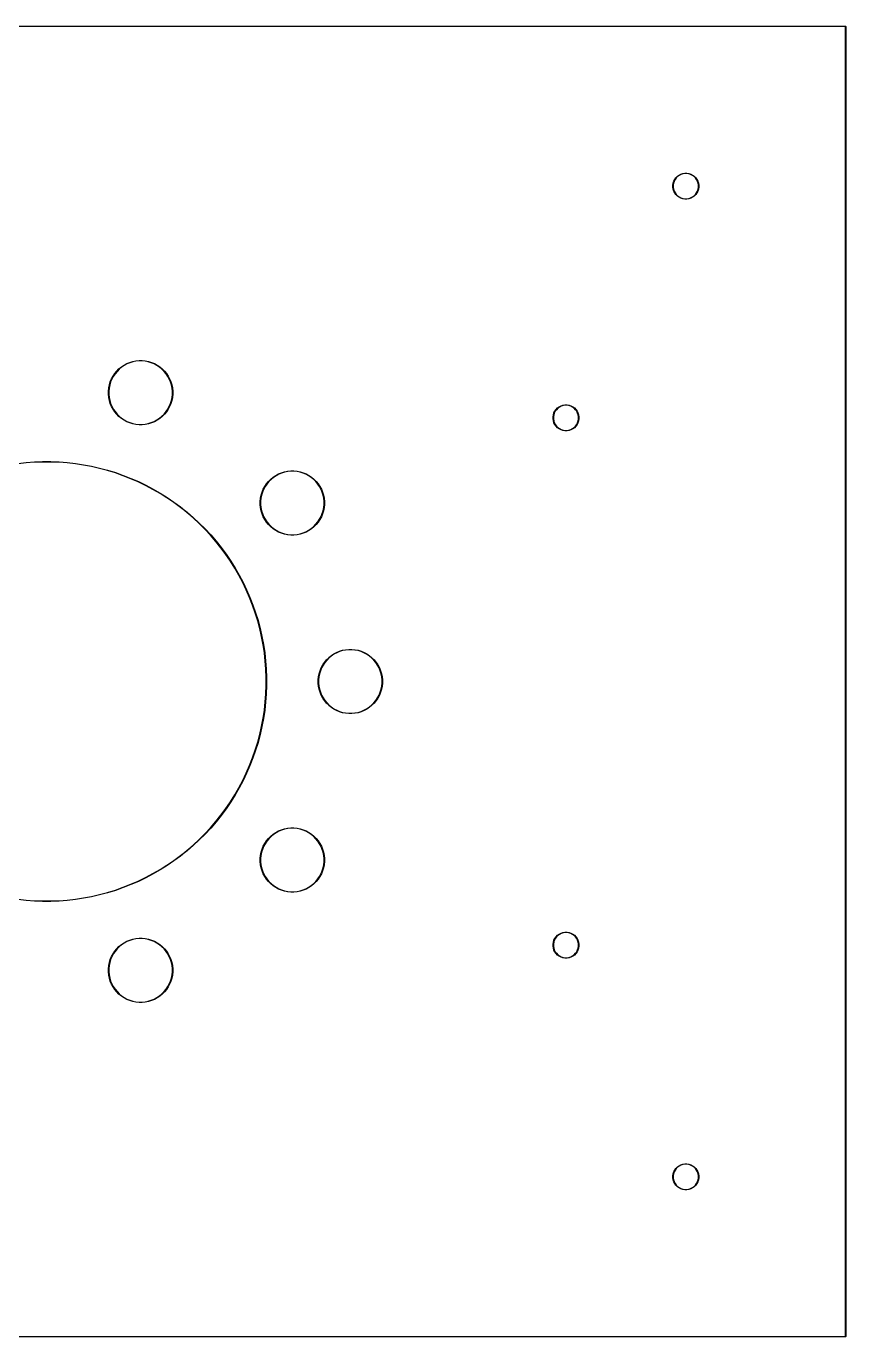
# Model space of a CAD drawing. Header units: millimetres. Extents: x 20 to 825, y -184 to -20.
# Drawn here: x 722.4 to 825, y -184 to -20 of the extents above; entities that cross this region are included whole.
import ezdxf

# ---------------------------------------------------------------- set-up
doc = ezdxf.new("R2010")
doc.units = ezdxf.units.MM
doc.layers.add('Edge.Cuts', color=254, linetype='CONTINUOUS', true_color=0xd0d2cd)

msp = doc.modelspace()

# ---------------------------------------------------------------- linework, layer by layer
at = {"layer": 'Edge.Cuts', "linetype": 'CONTINUOUS'}
for p, q in [((20, -19.975), (825, -19.975)), ((824.975, -20.025), (20.025, -20.025)), ((824.975, -183.975), (824.975, -20.025)), ((825, -19.975), (825.009567, -19.976903)), ((825.009567, -19.976903), (825.023097, -19.990433)), ((825.023097, -19.990433), (825.025, -20)), ((825.025, -20), (825.025, -184)), ((803.498696, -39.378139), (803.61446, -39.15094)), ((803.652939, -39.17452), (803.54039, -39.39541)), ((803.61446, -39.15094), (803.76434, -38.944647)), ((803.798657, -38.973957), (803.652939, -39.17452)), ((803.76434, -38.944647), (803.944647, -38.76434)), ((803.973957, -38.798657), (803.798657, -38.973957)), ((803.944647, -38.76434), (804.15094, -38.61446)), ((804.17452, -38.652939), (803.973957, -38.798657)), ((804.15094, -38.61446), (804.378139, -38.498696)), ((804.39541, -38.54039), (804.17452, -38.652939)), ((804.378139, -38.498696), (804.620651, -38.419899)), ((804.631187, -38.463782), (804.39541, -38.54039)), ((804.620651, -38.419899), (804.872504, -38.380009)), ((804.876045, -38.425), (804.631187, -38.463782)), ((804.872504, -38.380009), (805.127496, -38.380009)), ((805.123955, -38.425), (804.876045, -38.425)), ((805.368813, -38.463782), (805.123955, -38.425)), ((805.127496, -38.380009), (805.379349, -38.419899)), ((805.60459, -38.54039), (805.368813, -38.463782)), ((805.379349, -38.419899), (805.621861, -38.498696)), ((805.82548, -38.652939), (805.60459, -38.54039)), ((805.621861, -38.498696), (805.84906, -38.61446)), ((806.026043, -38.798657), (805.82548, -38.652939)), ((805.84906, -38.61446), (806.055353, -38.76434)), ((806.201343, -38.973957), (806.026043, -38.798657)), ((806.055353, -38.76434), (806.23566, -38.944647)), ((806.347061, -39.17452), (806.201343, -38.973957)), ((806.23566, -38.944647), (806.38554, -39.15094)), ((806.45961, -39.39541), (806.347061, -39.17452)), ((806.38554, -39.15094), (806.501304, -39.378139)), ((803.380009, -39.872504), (803.419899, -39.620651)), ((803.380009, -39.876045), (803.380009, -39.872504)), ((803.380009, -40.127496), (803.380009, -39.876045)), ((803.419899, -40.379349), (803.380009, -40.127496)), ((803.419899, -39.620651), (803.498696, -39.378139)), ((803.498696, -40.621861), (803.419899, -40.379349)), ((803.463782, -39.631187), (803.425, -39.876045)), ((803.425, -39.876045), (803.425, -40.123955)), ((803.425, -40.123955), (803.463782, -40.368813)), ((803.54039, -39.39541), (803.463782, -39.631187)), ((803.463782, -40.368813), (803.54039, -40.60459)), ((803.61446, -40.84906), (803.498696, -40.621861)), ((803.54039, -40.60459), (803.652939, -40.82548)), ((803.76434, -41.055353), (803.61446, -40.84906)), ((803.652939, -40.82548), (803.798657, -41.026043)), ((806.201343, -41.026043), (806.347061, -40.82548)), ((806.38554, -40.84906), (806.23566, -41.055353)), ((806.347061, -40.82548), (806.45961, -40.60459)), ((806.501304, -40.621861), (806.38554, -40.84906)), ((806.536218, -39.631187), (806.45961, -39.39541)), ((806.45961, -40.60459), (806.536218, -40.368813)), ((806.501304, -39.378139), (806.580101, -39.620651)), ((806.580101, -40.379349), (806.501304, -40.621861)), ((806.575, -39.876045), (806.536218, -39.631187)), ((806.536218, -40.368813), (806.575, -40.123955)), ((806.575, -40.123955), (806.575, -39.876045)), ((806.580101, -39.620651), (806.619991, -39.872504)), ((806.619991, -40.127496), (806.580101, -40.379349)), ((806.619991, -39.872504), (806.619991, -40.127496)), ((803.944647, -41.23566), (803.76434, -41.055353)), ((803.798657, -41.026043), (803.973957, -41.201343)), ((804.15094, -41.38554), (803.944647, -41.23566)), ((803.973957, -41.201343), (804.17452, -41.347061)), ((804.378139, -41.501304), (804.15094, -41.38554)), ((804.17452, -41.347061), (804.39541, -41.45961)), ((804.620651, -41.580101), (804.378139, -41.501304)), ((804.39541, -41.45961), (804.631187, -41.536218)), ((804.872504, -41.619991), (804.620651, -41.580101)), ((804.631187, -41.536218), (804.876045, -41.575)), ((805.127496, -41.619991), (804.872504, -41.619991)), ((804.876045, -41.575), (805.123955, -41.575)), ((805.123955, -41.575), (805.368813, -41.536218)), ((805.379349, -41.580101), (805.127496, -41.619991)), ((805.368813, -41.536218), (805.60459, -41.45961)), ((805.621861, -41.501304), (805.379349, -41.580101)), ((805.60459, -41.45961), (805.82548, -41.347061)), ((805.84906, -41.38554), (805.621861, -41.501304)), ((805.82548, -41.347061), (806.026043, -41.201343)), ((806.055353, -41.23566), (805.84906, -41.38554)), ((806.026043, -41.201343), (806.201343, -41.026043)), ((806.23566, -41.055353), (806.055353, -41.23566)), ((734.680736, -62.397642), (735.029091, -62.211443)), ((735.048419, -62.252309), (734.703977, -62.436417)), ((735.029091, -62.211443), (735.394018, -62.060285)), ((735.409248, -62.102849), (735.048419, -62.252309)), ((735.394018, -62.060285), (735.772005, -61.945624)), ((735.782989, -61.989475), (735.409248, -62.102849)), ((735.772005, -61.945624), (736.15941, -61.868565)), ((736.166043, -61.913281), (735.782989, -61.989475)), ((736.15941, -61.868565), (736.552503, -61.829848)), ((736.554721, -61.875), (736.166043, -61.913281)), ((736.552503, -61.829848), (736.947497, -61.829848)), ((736.945279, -61.875), (736.554721, -61.875)), ((737.333957, -61.913281), (736.945279, -61.875)), ((736.947497, -61.829848), (737.34059, -61.868565)), ((737.717011, -61.989475), (737.333957, -61.913281)), ((737.34059, -61.868565), (737.727995, -61.945624)), ((738.090752, -62.102849), (737.717011, -61.989475)), ((737.727995, -61.945624), (738.105982, -62.060285)), ((738.451581, -62.252309), (738.090752, -62.102849)), ((738.105982, -62.060285), (738.470909, -62.211443)), ((738.796023, -62.436417), (738.451581, -62.252309)), ((738.470909, -62.211443), (738.819264, -62.397642)), ((733.111443, -64.129091), (733.297642, -63.780736)), ((733.336417, -63.803977), (733.152309, -64.148419)), ((733.297642, -63.780736), (733.51709, -63.45231)), ((733.553399, -63.479239), (733.336417, -63.803977)), ((733.51709, -63.45231), (733.767672, -63.146975)), ((733.801167, -63.177334), (733.553399, -63.479239)), ((733.767672, -63.146975), (734.046975, -62.867672)), ((734.077334, -62.901167), (733.801167, -63.177334)), ((734.046975, -62.867672), (734.35231, -62.61709)), ((734.379239, -62.653399), (734.077334, -62.901167)), ((734.35231, -62.61709), (734.680736, -62.397642)), ((734.703977, -62.436417), (734.379239, -62.653399)), ((739.120761, -62.653399), (738.796023, -62.436417)), ((738.819264, -62.397642), (739.14769, -62.61709)), ((739.422666, -62.901167), (739.120761, -62.653399)), ((739.14769, -62.61709), (739.453025, -62.867672)), ((739.698833, -63.177334), (739.422666, -62.901167)), ((739.453025, -62.867672), (739.732328, -63.146975)), ((739.946601, -63.479239), (739.698833, -63.177334)), ((739.732328, -63.146975), (739.98291, -63.45231)), ((740.163583, -63.803977), (739.946601, -63.479239)), ((739.98291, -63.45231), (740.202358, -63.780736)), ((740.347691, -64.148419), (740.163583, -63.803977)), ((740.202358, -63.780736), (740.388557, -64.129091)), ((732.729848, -65.652503), (732.768565, -65.25941)), ((732.768565, -65.25941), (732.845624, -64.872005)), ((732.813281, -65.266043), (732.775, -65.654721)), ((732.889475, -64.882989), (732.813281, -65.266043)), ((732.845624, -64.872005), (732.960285, -64.494018)), ((733.002849, -64.509248), (732.889475, -64.882989)), ((732.960285, -64.494018), (733.111443, -64.129091)), ((733.152309, -64.148419), (733.002849, -64.509248)), ((740.497151, -64.509248), (740.347691, -64.148419)), ((740.388557, -64.129091), (740.539715, -64.494018)), ((740.610525, -64.882989), (740.497151, -64.509248)), ((740.539715, -64.494018), (740.654376, -64.872005)), ((740.686719, -65.266043), (740.610525, -64.882989)), ((740.654376, -64.872005), (740.731435, -65.25941)), ((740.725, -65.654721), (740.686719, -65.266043)), ((740.731435, -65.25941), (740.770152, -65.652503)), ((732.729848, -65.654721), (732.729848, -65.652503)), ((732.729848, -66.047497), (732.729848, -65.654721)), ((732.768565, -66.44059), (732.729848, -66.047497)), ((732.845624, -66.827995), (732.768565, -66.44059)), ((732.775, -65.654721), (732.775, -66.045279)), ((732.775, -66.045279), (732.813281, -66.433957)), ((732.813281, -66.433957), (732.889475, -66.817011)), ((732.960285, -67.205982), (732.845624, -66.827995)), ((732.889475, -66.817011), (733.002849, -67.190752)), ((733.111443, -67.570909), (732.960285, -67.205982)), ((733.002849, -67.190752), (733.152309, -67.551581)), ((740.347691, -67.551581), (740.497151, -67.190752)), ((740.539715, -67.205982), (740.388557, -67.570909)), ((740.497151, -67.190752), (740.610525, -66.817011)), ((740.654376, -66.827995), (740.539715, -67.205982)), ((740.610525, -66.817011), (740.686719, -66.433957)), ((740.731435, -66.44059), (740.654376, -66.827995)), ((740.686719, -66.433957), (740.725, -66.045279)), ((740.725, -66.045279), (740.725, -65.654721)), ((740.770152, -66.047497), (740.731435, -66.44059)), ((740.770152, -65.652503), (740.770152, -66.047497)), ((733.297642, -67.919264), (733.111443, -67.570909)), ((733.152309, -67.551581), (733.336417, -67.896023)), ((733.51709, -68.24769), (733.297642, -67.919264)), ((733.336417, -67.896023), (733.553399, -68.220761)), ((733.767672, -68.553025), (733.51709, -68.24769)), ((733.553399, -68.220761), (733.801167, -68.522666)), ((734.046975, -68.832328), (733.767672, -68.553025)), ((733.801167, -68.522666), (734.077334, -68.798833)), ((734.35231, -69.08291), (734.046975, -68.832328)), ((734.077334, -68.798833), (734.379239, -69.046601)), ((739.120761, -69.046601), (739.422666, -68.798833)), ((739.453025, -68.832328), (739.14769, -69.08291)), ((739.422666, -68.798833), (739.698833, -68.522666)), ((739.732328, -68.553025), (739.453025, -68.832328)), ((739.698833, -68.522666), (739.946601, -68.220761)), ((739.98291, -68.24769), (739.732328, -68.553025)), ((739.946601, -68.220761), (740.163583, -67.896023)), ((740.202358, -67.919264), (739.98291, -68.24769)), ((740.163583, -67.896023), (740.347691, -67.551581)), ((740.388557, -67.570909), (740.202358, -67.919264)), ((788.380009, -68.872504), (788.419899, -68.620651)), ((788.380009, -68.876045), (788.380009, -68.872504)), ((788.380009, -69.127496), (788.380009, -68.876045)), ((788.419899, -68.620651), (788.498696, -68.378139)), ((788.463782, -68.631187), (788.425, -68.876045)), ((788.425, -68.876045), (788.425, -69.123955)), ((788.54039, -68.39541), (788.463782, -68.631187)), ((788.498696, -68.378139), (788.61446, -68.15094)), ((788.652939, -68.17452), (788.54039, -68.39541)), ((788.61446, -68.15094), (788.76434, -67.944647)), ((788.798657, -67.973957), (788.652939, -68.17452)), ((788.76434, -67.944647), (788.944647, -67.76434)), ((788.973957, -67.798657), (788.798657, -67.973957)), ((788.944647, -67.76434), (789.15094, -67.61446)), ((789.17452, -67.652939), (788.973957, -67.798657)), ((789.15094, -67.61446), (789.378139, -67.498696)), ((789.39541, -67.54039), (789.17452, -67.652939)), ((789.378139, -67.498696), (789.620651, -67.419899)), ((789.631187, -67.463782), (789.39541, -67.54039)), ((789.620651, -67.419899), (789.872504, -67.380009)), ((789.876045, -67.425), (789.631187, -67.463782)), ((789.872504, -67.380009), (790.127496, -67.380009)), ((790.123955, -67.425), (789.876045, -67.425)), ((790.368813, -67.463782), (790.123955, -67.425)), ((790.127496, -67.380009), (790.379349, -67.419899)), ((790.60459, -67.54039), (790.368813, -67.463782)), ((790.379349, -67.419899), (790.621861, -67.498696)), ((790.82548, -67.652939), (790.60459, -67.54039)), ((790.621861, -67.498696), (790.84906, -67.61446)), ((791.026043, -67.798657), (790.82548, -67.652939)), ((790.84906, -67.61446), (791.055353, -67.76434)), ((791.201343, -67.973957), (791.026043, -67.798657)), ((791.055353, -67.76434), (791.23566, -67.944647)), ((791.347061, -68.17452), (791.201343, -67.973957)), ((791.23566, -67.944647), (791.38554, -68.15094)), ((791.45961, -68.39541), (791.347061, -68.17452)), ((791.38554, -68.15094), (791.501304, -68.378139)), ((791.536218, -68.631187), (791.45961, -68.39541)), ((791.501304, -68.378139), (791.580101, -68.620651)), ((791.575, -68.876045), (791.536218, -68.631187)), ((791.575, -69.123955), (791.575, -68.876045)), ((791.580101, -68.620651), (791.619991, -68.872504)), ((791.619991, -68.872504), (791.619991, -69.127496)), ((734.680736, -69.302358), (734.35231, -69.08291)), ((734.379239, -69.046601), (734.703977, -69.263583)), ((735.029091, -69.488557), (734.680736, -69.302358)), ((734.703977, -69.263583), (735.048419, -69.447691)), ((735.394018, -69.639715), (735.029091, -69.488557)), ((735.048419, -69.447691), (735.409248, -69.597151)), ((735.772005, -69.754376), (735.394018, -69.639715)), ((735.409248, -69.597151), (735.782989, -69.710525)), ((736.15941, -69.831435), (735.772005, -69.754376)), ((735.782989, -69.710525), (736.166043, -69.786719)), ((736.552503, -69.870152), (736.15941, -69.831435)), ((736.166043, -69.786719), (736.554721, -69.825)), ((736.947497, -69.870152), (736.552503, -69.870152)), ((736.554721, -69.825), (736.945279, -69.825)), ((736.945279, -69.825), (737.333957, -69.786719)), ((737.34059, -69.831435), (736.947497, -69.870152)), ((737.333957, -69.786719), (737.717011, -69.710525)), ((737.727995, -69.754376), (737.34059, -69.831435)), ((737.717011, -69.710525), (738.090752, -69.597151)), ((738.105982, -69.639715), (737.727995, -69.754376)), ((738.090752, -69.597151), (738.451581, -69.447691)), ((738.470909, -69.488557), (738.105982, -69.639715)), ((738.451581, -69.447691), (738.796023, -69.263583)), ((738.819264, -69.302358), (738.470909, -69.488557)), ((738.796023, -69.263583), (739.120761, -69.046601)), ((739.14769, -69.08291), (738.819264, -69.302358)), ((788.419899, -69.379349), (788.380009, -69.127496)), ((788.498696, -69.621861), (788.419899, -69.379349)), ((788.425, -69.123955), (788.463782, -69.368813)), ((788.463782, -69.368813), (788.54039, -69.60459)), ((788.61446, -69.84906), (788.498696, -69.621861)), ((788.54039, -69.60459), (788.652939, -69.82548)), ((788.76434, -70.055353), (788.61446, -69.84906)), ((788.652939, -69.82548), (788.798657, -70.026043)), ((788.944647, -70.23566), (788.76434, -70.055353)), ((788.798657, -70.026043), (788.973957, -70.201343)), ((789.15094, -70.38554), (788.944647, -70.23566)), ((788.973957, -70.201343), (789.17452, -70.347061)), ((789.378139, -70.501304), (789.15094, -70.38554)), ((789.17452, -70.347061), (789.39541, -70.45961)), ((789.620651, -70.580101), (789.378139, -70.501304)), ((789.39541, -70.45961), (789.631187, -70.536218)), ((789.631187, -70.536218), (789.876045, -70.575)), ((790.123955, -70.575), (790.368813, -70.536218)), ((790.368813, -70.536218), (790.60459, -70.45961)), ((790.621861, -70.501304), (790.379349, -70.580101)), ((790.60459, -70.45961), (790.82548, -70.347061)), ((790.84906, -70.38554), (790.621861, -70.501304)), ((790.82548, -70.347061), (791.026043, -70.201343)), ((791.055353, -70.23566), (790.84906, -70.38554)), ((791.026043, -70.201343), (791.201343, -70.026043)), ((791.23566, -70.055353), (791.055353, -70.23566)), ((791.201343, -70.026043), (791.347061, -69.82548)), ((791.38554, -69.84906), (791.23566, -70.055353)), ((791.347061, -69.82548), (791.45961, -69.60459)), ((791.501304, -69.621861), (791.38554, -69.84906)), ((791.45961, -69.60459), (791.536218, -69.368813)), ((791.580101, -69.379349), (791.501304, -69.621861)), ((791.536218, -69.368813), (791.575, -69.123955)), ((791.619991, -69.127496), (791.580101, -69.379349)), ((789.872504, -70.619991), (789.620651, -70.580101)), ((790.127496, -70.619991), (789.872504, -70.619991)), ((789.876045, -70.575), (790.123955, -70.575)), ((790.379349, -70.580101), (790.127496, -70.619991)), ((722.434386, -74.640225), (721.413166, -74.755289)), ((722.430167, -74.595227), (723.456661, -74.518302)), ((723.459195, -74.563426), (722.434386, -74.640225)), ((723.456661, -74.518302), (724.485314, -74.479812)), ((724.486159, -74.525), (723.459195, -74.563426)), ((724.485314, -74.479812), (725.514686, -74.479812)), ((725.513841, -74.525), (724.486159, -74.525)), ((726.540805, -74.563426), (725.513841, -74.525)), ((725.514686, -74.479812), (726.543339, -74.518302)), ((727.565614, -74.640225), (726.540805, -74.563426)), ((726.543339, -74.518302), (727.569833, -74.595227)), ((728.586834, -74.755289), (727.565614, -74.640225)), ((727.569833, -74.595227), (728.592733, -74.71048)), ((729.603038, -74.908457), (728.586834, -74.755289)), ((728.592733, -74.71048), (729.610609, -74.8639)), ((730.612805, -75.099515), (729.603038, -74.908457)), ((729.610609, -74.8639), (730.622036, -75.055273)), ((731.614721, -75.328196), (730.612805, -75.099515)), ((730.622036, -75.055273), (731.6256, -75.284329)), ((732.607386, -75.594179), (731.614721, -75.328196)), ((731.6256, -75.284329), (732.619897, -75.550751)), ((733.589411, -75.897094), (732.607386, -75.594179)), ((732.619897, -75.550751), (733.603538, -75.854164)), ((734.559424, -76.236516), (733.589411, -75.897094)), ((733.603538, -75.854164), (734.575146, -76.194144)), ((735.516066, -76.611971), (734.559424, -76.236516)), ((734.575146, -76.194144), (735.533361, -76.570216)), ((736.458001, -77.022933), (735.516066, -76.611971)), ((735.533361, -76.570216), (736.476846, -76.981854)), ((737.383911, -77.468827), (736.458001, -77.022933)), ((736.476846, -76.981854), (737.404278, -77.428482)), ((752.51709, -77.25231), (752.767672, -76.946975)), ((752.801167, -76.977334), (752.553399, -77.279239)), ((752.767672, -76.946975), (753.046975, -76.667672)), ((753.077334, -76.701167), (752.801167, -76.977334)), ((753.046975, -76.667672), (753.35231, -76.41709)), ((753.379239, -76.453399), (753.077334, -76.701167)), ((753.35231, -76.41709), (753.680736, -76.197642)), ((753.703977, -76.236417), (753.379239, -76.453399)), ((753.680736, -76.197642), (754.029091, -76.011443)), ((754.048419, -76.052309), (753.703977, -76.236417)), ((754.029091, -76.011443), (754.394018, -75.860285)), ((754.409248, -75.902849), (754.048419, -76.052309)), ((754.394018, -75.860285), (754.772005, -75.745624)), ((754.782989, -75.789475), (754.409248, -75.902849)), ((754.772005, -75.745624), (755.15941, -75.668565)), ((755.166043, -75.713281), (754.782989, -75.789475)), ((755.15941, -75.668565), (755.552503, -75.629848)), ((755.554721, -75.675), (755.166043, -75.713281)), ((755.552503, -75.629848), (755.947497, -75.629848)), ((755.945279, -75.675), (755.554721, -75.675)), ((756.333957, -75.713281), (755.945279, -75.675)), ((755.947497, -75.629848), (756.34059, -75.668565)), ((756.717011, -75.789475), (756.333957, -75.713281)), ((756.34059, -75.668565), (756.727995, -75.745624)), ((757.090752, -75.902849), (756.717011, -75.789475)), ((756.727995, -75.745624), (757.105982, -75.860285)), ((757.451581, -76.052309), (757.090752, -75.902849)), ((757.105982, -75.860285), (757.470909, -76.011443)), ((757.796023, -76.236417), (757.451581, -76.052309)), ((757.470909, -76.011443), (757.819264, -76.197642)), ((758.120761, -76.453399), (757.796023, -76.236417)), ((757.819264, -76.197642), (758.14769, -76.41709)), ((758.422666, -76.701167), (758.120761, -76.453399)), ((758.14769, -76.41709), (758.453025, -76.667672)), ((758.698833, -76.977334), (758.422666, -76.701167)), ((758.453025, -76.667672), (758.732328, -76.946975)), ((758.946601, -77.279239), (758.698833, -76.977334)), ((758.732328, -76.946975), (758.98291, -77.25231)), ((738.292501, -77.949031), (737.383911, -77.468827)), ((737.404278, -77.428482), (738.314362, -77.909475)), ((739.1825, -78.462872), (738.292501, -77.949031)), ((738.314362, -77.909475), (739.205825, -78.424162)), ((740.052663, -79.009632), (739.1825, -78.462872)), ((739.205825, -78.424162), (740.07742, -78.971821)), ((751.768565, -79.05941), (751.845624, -78.672005)), ((751.889475, -78.682989), (751.813281, -79.066043)), ((751.845624, -78.672005), (751.960285, -78.294018)), ((752.002849, -78.309248), (751.889475, -78.682989)), ((751.960285, -78.294018), (752.111443, -77.929091)), ((752.152309, -77.948419), (752.002849, -78.309248)), ((752.111443, -77.929091), (752.297642, -77.580736)), ((752.336417, -77.603977), (752.152309, -77.948419)), ((752.297642, -77.580736), (752.51709, -77.25231)), ((752.553399, -77.279239), (752.336417, -77.603977)), ((759.163583, -77.603977), (758.946601, -77.279239)), ((758.98291, -77.25231), (759.202358, -77.580736)), ((759.347691, -77.948419), (759.163583, -77.603977)), ((759.202358, -77.580736), (759.388557, -77.929091)), ((759.497151, -78.309248), (759.347691, -77.948419)), ((759.388557, -77.929091), (759.539715, -78.294018)), ((759.610525, -78.682989), (759.497151, -78.309248)), ((759.539715, -78.294018), (759.654376, -78.672005)), ((759.686719, -79.066043), (759.610525, -78.682989)), ((759.654376, -78.672005), (759.731435, -79.05941)), ((740.901774, -79.588546), (740.052663, -79.009632)), ((740.07742, -78.971821), (740.927927, -79.551687)), ((741.728645, -80.198805), (740.901774, -79.588546)), ((740.927927, -79.551687), (741.756158, -80.162949)), ((742.53212, -80.839554), (741.728645, -80.198805)), ((741.756158, -80.162949), (742.560954, -80.804753)), ((751.729848, -79.452503), (751.768565, -79.05941)), ((751.729848, -79.454721), (751.729848, -79.452503)), ((751.729848, -79.847497), (751.729848, -79.454721)), ((751.768565, -80.24059), (751.729848, -79.847497)), ((751.845624, -80.627995), (751.768565, -80.24059)), ((751.813281, -79.066043), (751.775, -79.454721)), ((751.775, -79.454721), (751.775, -79.845279)), ((751.775, -79.845279), (751.813281, -80.233957)), ((751.813281, -80.233957), (751.889475, -80.617011)), ((759.610525, -80.617011), (759.686719, -80.233957)), ((759.731435, -80.24059), (759.654376, -80.627995)), ((759.725, -79.454721), (759.686719, -79.066043)), ((759.686719, -80.233957), (759.725, -79.845279)), ((759.725, -79.845279), (759.725, -79.454721)), ((759.731435, -79.05941), (759.770152, -79.452503)), ((759.770152, -79.847497), (759.731435, -80.24059)), ((759.770152, -79.452503), (759.770152, -79.847497)), ((743.311074, -81.509899), (742.53212, -80.839554)), ((742.560954, -80.804753), (743.34119, -81.476199)), ((744.064419, -82.2089), (743.311074, -81.509899)), ((743.34119, -81.476199), (744.095773, -82.176351)), ((751.960285, -81.005982), (751.845624, -80.627995)), ((751.889475, -80.617011), (752.002849, -80.990752)), ((752.111443, -81.370909), (751.960285, -81.005982)), ((752.002849, -80.990752), (752.152309, -81.351581)), ((752.297642, -81.719264), (752.111443, -81.370909)), ((752.152309, -81.351581), (752.336417, -81.696023)), ((752.51709, -82.04769), (752.297642, -81.719264)), ((752.336417, -81.696023), (752.553399, -82.020761)), ((752.553399, -82.020761), (752.801167, -82.322666)), ((758.698833, -82.322666), (758.946601, -82.020761)), ((758.946601, -82.020761), (759.163583, -81.696023)), ((759.202358, -81.719264), (758.98291, -82.04769)), ((759.163583, -81.696023), (759.347691, -81.351581)), ((759.388557, -81.370909), (759.202358, -81.719264)), ((759.347691, -81.351581), (759.497151, -80.990752)), ((759.539715, -81.005982), (759.388557, -81.370909)), ((759.497151, -80.990752), (759.610525, -80.617011)), ((759.654376, -80.627995), (759.539715, -81.005982)), ((744.7911, -82.935581), (744.064419, -82.2089)), ((744.095773, -82.176351), (744.823649, -82.904227)), ((745.490101, -83.688926), (744.7911, -82.935581)), ((744.823649, -82.904227), (745.523801, -83.65881)), ((745.523801, -83.65881), (746.195247, -84.439046)), ((752.767672, -82.353025), (752.51709, -82.04769)), ((753.046975, -82.632328), (752.767672, -82.353025)), ((752.801167, -82.322666), (753.077334, -82.598833)), ((753.35231, -82.88291), (753.046975, -82.632328)), ((753.077334, -82.598833), (753.379239, -82.846601)), ((753.680736, -83.102358), (753.35231, -82.88291)), ((753.379239, -82.846601), (753.703977, -83.063583)), ((754.029091, -83.288557), (753.680736, -83.102358)), ((753.703977, -83.063583), (754.048419, -83.247691)), ((754.394018, -83.439715), (754.029091, -83.288557)), ((754.048419, -83.247691), (754.409248, -83.397151)), ((754.772005, -83.554376), (754.394018, -83.439715)), ((754.409248, -83.397151), (754.782989, -83.510525)), ((755.15941, -83.631435), (754.772005, -83.554376)), ((754.782989, -83.510525), (755.166043, -83.586719)), ((755.552503, -83.670152), (755.15941, -83.631435)), ((755.166043, -83.586719), (755.554721, -83.625)), ((755.554721, -83.625), (755.945279, -83.625)), ((755.945279, -83.625), (756.333957, -83.586719)), ((756.34059, -83.631435), (755.947497, -83.670152)), ((756.333957, -83.586719), (756.717011, -83.510525)), ((756.727995, -83.554376), (756.34059, -83.631435)), ((756.717011, -83.510525), (757.090752, -83.397151)), ((757.105982, -83.439715), (756.727995, -83.554376)), ((757.090752, -83.397151), (757.451581, -83.247691)), ((757.470909, -83.288557), (757.105982, -83.439715)), ((757.451581, -83.247691), (757.796023, -83.063583)), ((757.819264, -83.102358), (757.470909, -83.288557)), ((757.796023, -83.063583), (758.120761, -82.846601)), ((758.14769, -82.88291), (757.819264, -83.102358)), ((758.120761, -82.846601), (758.422666, -82.598833)), ((758.453025, -82.632328), (758.14769, -82.88291)), ((758.422666, -82.598833), (758.698833, -82.322666)), ((758.732328, -82.353025), (758.453025, -82.632328)), ((758.98291, -82.04769), (758.732328, -82.353025)), ((746.160446, -84.46788), (745.490101, -83.688926)), ((746.801195, -85.271355), (746.160446, -84.46788)), ((746.195247, -84.439046), (746.837051, -85.243842)), ((747.411454, -86.098226), (746.801195, -85.271355)), ((746.837051, -85.243842), (747.448313, -86.072073)), ((755.947497, -83.670152), (755.552503, -83.670152)), ((747.990368, -86.947337), (747.411454, -86.098226)), ((747.448313, -86.072073), (748.028179, -86.92258)), ((748.028179, -86.92258), (748.575838, -87.794175)), ((748.537128, -87.8175), (747.990368, -86.947337)), ((749.050969, -88.707499), (748.537128, -87.8175)), ((748.575838, -87.794175), (749.090525, -88.685638)), ((749.531173, -89.616089), (749.050969, -88.707499)), ((749.090525, -88.685638), (749.571518, -89.595722)), ((749.977067, -90.541999), (749.531173, -89.616089)), ((749.571518, -89.595722), (750.018146, -90.523154)), ((750.388029, -91.483934), (749.977067, -90.541999)), ((750.018146, -90.523154), (750.429784, -91.466639)), ((750.763484, -92.440576), (750.388029, -91.483934)), ((750.429784, -91.466639), (750.805856, -92.424854)), ((751.102906, -93.410589), (750.763484, -92.440576)), ((750.805856, -92.424854), (751.145836, -93.396462)), ((751.405821, -94.392614), (751.102906, -93.410589)), ((751.145836, -93.396462), (751.449249, -94.380103)), ((751.671804, -95.385279), (751.405821, -94.392614)), ((751.449249, -94.380103), (751.715671, -95.3744)), ((751.900485, -96.387195), (751.671804, -95.385279)), ((751.715671, -95.3744), (751.944727, -96.377964)), ((752.091543, -97.396962), (751.900485, -96.387195)), ((751.944727, -96.377964), (752.1361, -97.389391)), ((752.244711, -98.413166), (752.091543, -97.396962)), ((752.1361, -97.389391), (752.28952, -98.407267)), ((752.359775, -99.434386), (752.244711, -98.413166)), ((752.28952, -98.407267), (752.404773, -99.430167)), ((760.930736, -98.547642), (761.279091, -98.361443)), ((761.298419, -98.402309), (760.953977, -98.586417)), ((761.279091, -98.361443), (761.644018, -98.210285)), ((761.659248, -98.252849), (761.298419, -98.402309)), ((761.644018, -98.210285), (762.022005, -98.095624)), ((762.032989, -98.139475), (761.659248, -98.252849)), ((762.022005, -98.095624), (762.40941, -98.018565)), ((762.416043, -98.063281), (762.032989, -98.139475)), ((762.40941, -98.018565), (762.802503, -97.979848)), ((762.804721, -98.025), (762.416043, -98.063281)), ((762.802503, -97.979848), (763.197497, -97.979848)), ((763.195279, -98.025), (762.804721, -98.025)), ((763.583957, -98.063281), (763.195279, -98.025)), ((763.197497, -97.979848), (763.59059, -98.018565)), ((763.967011, -98.139475), (763.583957, -98.063281)), ((763.59059, -98.018565), (763.977995, -98.095624)), ((764.340752, -98.252849), (763.967011, -98.139475)), ((763.977995, -98.095624), (764.355982, -98.210285)), ((764.701581, -98.402309), (764.340752, -98.252849)), ((764.355982, -98.210285), (764.720909, -98.361443)), ((765.046023, -98.586417), (764.701581, -98.402309)), ((764.720909, -98.361443), (765.069264, -98.547642)), ((752.436574, -100.459195), (752.359775, -99.434386)), ((752.404773, -99.430167), (752.481698, -100.456661)), ((759.361443, -100.279091), (759.547642, -99.930736)), ((759.586417, -99.953977), (759.402309, -100.298419)), ((759.547642, -99.930736), (759.76709, -99.60231)), ((759.803399, -99.629239), (759.586417, -99.953977)), ((759.76709, -99.60231), (760.017672, -99.296975)), ((760.051167, -99.327334), (759.803399, -99.629239)), ((760.017672, -99.296975), (760.296975, -99.017672)), ((760.327334, -99.051167), (760.051167, -99.327334)), ((760.296975, -99.017672), (760.60231, -98.76709)), ((760.629239, -98.803399), (760.327334, -99.051167)), ((760.60231, -98.76709), (760.930736, -98.547642)), ((760.953977, -98.586417), (760.629239, -98.803399)), ((765.370761, -98.803399), (765.046023, -98.586417)), ((765.069264, -98.547642), (765.39769, -98.76709)), ((765.672666, -99.051167), (765.370761, -98.803399)), ((765.39769, -98.76709), (765.703025, -99.017672)), ((765.948833, -99.327334), (765.672666, -99.051167)), ((765.703025, -99.017672), (765.982328, -99.296975)), ((766.196601, -99.629239), (765.948833, -99.327334)), ((765.982328, -99.296975), (766.23291, -99.60231)), ((766.413583, -99.953977), (766.196601, -99.629239)), ((766.23291, -99.60231), (766.452358, -99.930736)), ((766.597691, -100.298419), (766.413583, -99.953977)), ((766.452358, -99.930736), (766.638557, -100.279091)), ((752.475, -101.486159), (752.436574, -100.459195)), ((752.475, -102.513841), (752.475, -101.486159)), ((752.481698, -100.456661), (752.520188, -101.485314)), ((752.520188, -101.485314), (752.520188, -102.514686)), ((758.979848, -101.802503), (759.018565, -101.40941)), ((759.018565, -101.40941), (759.095624, -101.022005)), ((759.063281, -101.416043), (759.025, -101.804721)), ((759.139475, -101.032989), (759.063281, -101.416043)), ((759.095624, -101.022005), (759.210285, -100.644018)), ((759.252849, -100.659248), (759.139475, -101.032989)), ((759.210285, -100.644018), (759.361443, -100.279091)), ((759.402309, -100.298419), (759.252849, -100.659248)), ((766.747151, -100.659248), (766.597691, -100.298419)), ((766.638557, -100.279091), (766.789715, -100.644018)), ((766.860525, -101.032989), (766.747151, -100.659248)), ((766.789715, -100.644018), (766.904376, -101.022005)), ((766.936719, -101.416043), (766.860525, -101.032989)), ((766.904376, -101.022005), (766.981435, -101.40941)), ((766.975, -101.804721), (766.936719, -101.416043)), ((766.981435, -101.40941), (767.020152, -101.802503)), ((752.436574, -103.540805), (752.475, -102.513841)), ((752.520188, -102.514686), (752.481698, -103.543339)), ((758.979848, -101.804721), (758.979848, -101.802503)), ((758.979848, -102.197497), (758.979848, -101.804721)), ((759.018565, -102.59059), (758.979848, -102.197497)), ((759.095624, -102.977995), (759.018565, -102.59059)), ((759.025, -101.804721), (759.025, -102.195279)), ((759.025, -102.195279), (759.063281, -102.583957)), ((759.063281, -102.583957), (759.139475, -102.967011)), ((759.210285, -103.355982), (759.095624, -102.977995)), ((759.139475, -102.967011), (759.252849, -103.340752)), ((759.252849, -103.340752), (759.402309, -103.701581)), ((766.597691, -103.701581), (766.747151, -103.340752)), ((766.747151, -103.340752), (766.860525, -102.967011)), ((766.904376, -102.977995), (766.789715, -103.355982)), ((766.860525, -102.967011), (766.936719, -102.583957)), ((766.981435, -102.59059), (766.904376, -102.977995)), ((766.936719, -102.583957), (766.975, -102.195279)), ((766.975, -102.195279), (766.975, -101.804721)), ((767.020152, -102.197497), (766.981435, -102.59059)), ((767.020152, -101.802503), (767.020152, -102.197497)), ((752.244711, -105.586834), (752.359775, -104.565614)), ((752.404773, -104.569833), (752.28952, -105.592733)), ((752.359775, -104.565614), (752.436574, -103.540805)), ((752.481698, -103.543339), (752.404773, -104.569833)), ((759.361443, -103.720909), (759.210285, -103.355982)), ((759.547642, -104.069264), (759.361443, -103.720909)), ((759.402309, -103.701581), (759.586417, -104.046023)), ((759.76709, -104.39769), (759.547642, -104.069264)), ((759.586417, -104.046023), (759.803399, -104.370761)), ((760.017672, -104.703025), (759.76709, -104.39769)), ((759.803399, -104.370761), (760.051167, -104.672666)), ((760.296975, -104.982328), (760.017672, -104.703025)), ((760.051167, -104.672666), (760.327334, -104.948833)), ((760.60231, -105.23291), (760.296975, -104.982328)), ((760.327334, -104.948833), (760.629239, -105.196601)), ((765.370761, -105.196601), (765.672666, -104.948833)), ((765.703025, -104.982328), (765.39769, -105.23291)), ((765.672666, -104.948833), (765.948833, -104.672666)), ((765.982328, -104.703025), (765.703025, -104.982328)), ((765.948833, -104.672666), (766.196601, -104.370761)), ((766.23291, -104.39769), (765.982328, -104.703025)), ((766.196601, -104.370761), (766.413583, -104.046023)), ((766.452358, -104.069264), (766.23291, -104.39769)), ((766.413583, -104.046023), (766.597691, -103.701581)), ((766.638557, -103.720909), (766.452358, -104.069264)), ((766.789715, -103.355982), (766.638557, -103.720909)), ((751.900485, -107.612805), (752.091543, -106.603038)), ((752.1361, -106.610609), (751.944727, -107.622036)), ((752.091543, -106.603038), (752.244711, -105.586834)), ((752.28952, -105.592733), (752.1361, -106.610609)), ((760.930736, -105.452358), (760.60231, -105.23291)), ((760.629239, -105.196601), (760.953977, -105.413583)), ((761.279091, -105.638557), (760.930736, -105.452358)), ((760.953977, -105.413583), (761.298419, -105.597691)), ((761.644018, -105.789715), (761.279091, -105.638557)), ((761.298419, -105.597691), (761.659248, -105.747151)), ((762.022005, -105.904376), (761.644018, -105.789715)), ((761.659248, -105.747151), (762.032989, -105.860525)), ((762.40941, -105.981435), (762.022005, -105.904376)), ((762.032989, -105.860525), (762.416043, -105.936719)), ((762.802503, -106.020152), (762.40941, -105.981435)), ((762.416043, -105.936719), (762.804721, -105.975)), ((763.197497, -106.020152), (762.802503, -106.020152)), ((762.804721, -105.975), (763.195279, -105.975)), ((763.195279, -105.975), (763.583957, -105.936719)), ((763.59059, -105.981435), (763.197497, -106.020152)), ((763.583957, -105.936719), (763.967011, -105.860525)), ((763.977995, -105.904376), (763.59059, -105.981435)), ((763.967011, -105.860525), (764.340752, -105.747151)), ((764.355982, -105.789715), (763.977995, -105.904376)), ((764.340752, -105.747151), (764.701581, -105.597691)), ((764.720909, -105.638557), (764.355982, -105.789715)), ((764.701581, -105.597691), (765.046023, -105.413583)), ((765.069264, -105.452358), (764.720909, -105.638557)), ((765.046023, -105.413583), (765.370761, -105.196601)), ((765.39769, -105.23291), (765.069264, -105.452358)), ((751.671804, -108.614721), (751.900485, -107.612805)), ((751.944727, -107.622036), (751.715671, -108.6256)), ((751.102906, -110.589411), (751.405821, -109.607386)), ((751.449249, -109.619897), (751.145836, -110.603538)), ((751.405821, -109.607386), (751.671804, -108.614721)), ((751.715671, -108.6256), (751.449249, -109.619897)), ((750.763484, -111.559424), (751.102906, -110.589411)), ((751.145836, -110.603538), (750.805856, -111.575146)), ((749.977067, -113.458001), (750.388029, -112.516066)), ((750.429784, -112.533361), (750.018146, -113.476846)), ((750.388029, -112.516066), (750.763484, -111.559424)), ((750.805856, -111.575146), (750.429784, -112.533361)), ((749.050969, -115.292501), (749.531173, -114.383911)), ((749.571518, -114.404278), (749.090525, -115.314362)), ((749.531173, -114.383911), (749.977067, -113.458001)), ((750.018146, -113.476846), (749.571518, -114.404278)), ((747.990368, -117.052663), (748.537128, -116.1825)), ((748.575838, -116.205825), (748.028179, -117.07742)), ((748.537128, -116.1825), (749.050969, -115.292501)), ((749.090525, -115.314362), (748.575838, -116.205825)), ((746.801195, -118.728645), (747.411454, -117.901774)), ((747.448313, -117.927927), (746.837051, -118.756158)), ((747.411454, -117.901774), (747.990368, -117.052663)), ((748.028179, -117.07742), (747.448313, -117.927927)), ((745.490101, -120.311074), (746.160446, -119.53212)), ((746.195247, -119.560954), (745.523801, -120.34119)), ((746.160446, -119.53212), (746.801195, -118.728645)), ((746.837051, -118.756158), (746.195247, -119.560954)), ((744.064419, -121.7911), (744.7911, -121.064419)), ((744.823649, -121.095773), (744.095773, -121.823649)), ((744.7911, -121.064419), (745.490101, -120.311074)), ((745.523801, -120.34119), (744.823649, -121.095773)), ((752.767672, -121.646975), (753.046975, -121.367672)), ((753.046975, -121.367672), (753.35231, -121.11709)), ((753.379239, -121.153399), (753.077334, -121.401167)), ((753.35231, -121.11709), (753.680736, -120.897642)), ((753.703977, -120.936417), (753.379239, -121.153399)), ((753.680736, -120.897642), (754.029091, -120.711443)), ((754.048419, -120.752309), (753.703977, -120.936417)), ((754.029091, -120.711443), (754.394018, -120.560285)), ((754.409248, -120.602849), (754.048419, -120.752309)), ((754.394018, -120.560285), (754.772005, -120.445624)), ((754.782989, -120.489475), (754.409248, -120.602849)), ((754.772005, -120.445624), (755.15941, -120.368565)), ((755.166043, -120.413281), (754.782989, -120.489475)), ((755.15941, -120.368565), (755.552503, -120.329848)), ((755.554721, -120.375), (755.166043, -120.413281)), ((755.552503, -120.329848), (755.947497, -120.329848)), ((755.945279, -120.375), (755.554721, -120.375)), ((756.333957, -120.413281), (755.945279, -120.375)), ((755.947497, -120.329848), (756.34059, -120.368565)), ((756.717011, -120.489475), (756.333957, -120.413281)), ((756.34059, -120.368565), (756.727995, -120.445624)), ((757.090752, -120.602849), (756.717011, -120.489475)), ((756.727995, -120.445624), (757.105982, -120.560285)), ((757.451581, -120.752309), (757.090752, -120.602849)), ((757.105982, -120.560285), (757.470909, -120.711443)), ((757.796023, -120.936417), (757.451581, -120.752309)), ((757.470909, -120.711443), (757.819264, -120.897642)), ((758.120761, -121.153399), (757.796023, -120.936417)), ((757.819264, -120.897642), (758.14769, -121.11709)), ((758.422666, -121.401167), (758.120761, -121.153399)), ((758.14769, -121.11709), (758.453025, -121.367672)), ((758.453025, -121.367672), (758.732328, -121.646975)), ((742.53212, -123.160446), (743.311074, -122.490101)), ((743.34119, -122.523801), (742.560954, -123.195247)), ((743.311074, -122.490101), (744.064419, -121.7911)), ((744.095773, -121.823649), (743.34119, -122.523801)), ((751.845624, -123.372005), (751.960285, -122.994018)), ((752.002849, -123.009248), (751.889475, -123.382989)), ((751.960285, -122.994018), (752.111443, -122.629091)), ((752.152309, -122.648419), (752.002849, -123.009248)), ((752.111443, -122.629091), (752.297642, -122.280736)), ((752.336417, -122.303977), (752.152309, -122.648419)), ((752.297642, -122.280736), (752.51709, -121.95231)), ((752.553399, -121.979239), (752.336417, -122.303977)), ((752.51709, -121.95231), (752.767672, -121.646975)), ((752.801167, -121.677334), (752.553399, -121.979239)), ((753.077334, -121.401167), (752.801167, -121.677334)), ((758.698833, -121.677334), (758.422666, -121.401167)), ((758.946601, -121.979239), (758.698833, -121.677334)), ((758.732328, -121.646975), (758.98291, -121.95231)), ((759.163583, -122.303977), (758.946601, -121.979239)), ((758.98291, -121.95231), (759.202358, -122.280736)), ((759.347691, -122.648419), (759.163583, -122.303977)), ((759.202358, -122.280736), (759.388557, -122.629091)), ((759.497151, -123.009248), (759.347691, -122.648419)), ((759.388557, -122.629091), (759.539715, -122.994018)), ((759.610525, -123.382989), (759.497151, -123.009248)), ((759.539715, -122.994018), (759.654376, -123.372005)), ((740.052663, -124.990368), (740.901774, -124.411454)), ((740.927927, -124.448313), (740.07742, -125.028179)), ((740.901774, -124.411454), (741.728645, -123.801195)), ((741.756158, -123.837051), (740.927927, -124.448313)), ((741.728645, -123.801195), (742.53212, -123.160446)), ((742.560954, -123.195247), (741.756158, -123.837051)), ((751.729848, -124.152503), (751.768565, -123.75941)), ((751.729848, -124.154721), (751.729848, -124.152503)), ((751.729848, -124.547497), (751.729848, -124.154721)), ((751.768565, -124.94059), (751.729848, -124.547497)), ((751.768565, -123.75941), (751.845624, -123.372005)), ((751.813281, -123.766043), (751.775, -124.154721)), ((751.775, -124.154721), (751.775, -124.545279)), ((751.775, -124.545279), (751.813281, -124.933957)), ((751.889475, -123.382989), (751.813281, -123.766043)), ((759.686719, -123.766043), (759.610525, -123.382989)), ((759.654376, -123.372005), (759.731435, -123.75941)), ((759.725, -124.154721), (759.686719, -123.766043)), ((759.686719, -124.933957), (759.725, -124.545279)), ((759.725, -124.545279), (759.725, -124.154721)), ((759.731435, -123.75941), (759.770152, -124.152503)), ((759.770152, -124.547497), (759.731435, -124.94059)), ((759.770152, -124.152503), (759.770152, -124.547497)), ((737.383911, -126.531173), (738.292501, -126.050969)), ((738.314362, -126.090525), (737.404278, -126.571518)), ((738.292501, -126.050969), (739.1825, -125.537128)), ((739.205825, -125.575838), (738.314362, -126.090525)), ((739.1825, -125.537128), (740.052663, -124.990368)), ((740.07742, -125.028179), (739.205825, -125.575838)), ((751.845624, -125.327995), (751.768565, -124.94059)), ((751.813281, -124.933957), (751.889475, -125.317011)), ((751.960285, -125.705982), (751.845624, -125.327995)), ((751.889475, -125.317011), (752.002849, -125.690752)), ((752.111443, -126.070909), (751.960285, -125.705982)), ((752.002849, -125.690752), (752.152309, -126.051581)), ((752.297642, -126.419264), (752.111443, -126.070909)), ((752.152309, -126.051581), (752.336417, -126.396023)), ((759.163583, -126.396023), (759.347691, -126.051581)), ((759.388557, -126.070909), (759.202358, -126.419264)), ((759.347691, -126.051581), (759.497151, -125.690752)), ((759.539715, -125.705982), (759.388557, -126.070909)), ((759.497151, -125.690752), (759.610525, -125.317011)), ((759.654376, -125.327995), (759.539715, -125.705982)), ((759.610525, -125.317011), (759.686719, -124.933957)), ((759.731435, -124.94059), (759.654376, -125.327995)), ((733.589411, -128.102906), (734.559424, -127.763484)), ((734.575146, -127.805856), (733.603538, -128.145836)), ((734.559424, -127.763484), (735.516066, -127.388029)), ((735.533361, -127.429784), (734.575146, -127.805856)), ((735.516066, -127.388029), (736.458001, -126.977067)), ((736.476846, -127.018146), (735.533361, -127.429784)), ((736.458001, -126.977067), (737.383911, -126.531173)), ((737.404278, -126.571518), (736.476846, -127.018146)), ((752.51709, -126.74769), (752.297642, -126.419264)), ((752.336417, -126.396023), (752.553399, -126.720761)), ((752.767672, -127.053025), (752.51709, -126.74769)), ((752.553399, -126.720761), (752.801167, -127.022666)), ((753.046975, -127.332328), (752.767672, -127.053025)), ((752.801167, -127.022666), (753.077334, -127.298833)), ((753.35231, -127.58291), (753.046975, -127.332328)), ((753.077334, -127.298833), (753.379239, -127.546601)), ((753.680736, -127.802358), (753.35231, -127.58291)), ((753.379239, -127.546601), (753.703977, -127.763583)), ((754.029091, -127.988557), (753.680736, -127.802358)), ((753.703977, -127.763583), (754.048419, -127.947691)), ((754.048419, -127.947691), (754.409248, -128.097151)), ((757.090752, -128.097151), (757.451581, -127.947691)), ((757.451581, -127.947691), (757.796023, -127.763583)), ((757.819264, -127.802358), (757.470909, -127.988557)), ((757.796023, -127.763583), (758.120761, -127.546601)), ((758.14769, -127.58291), (757.819264, -127.802358)), ((758.120761, -127.546601), (758.422666, -127.298833)), ((758.453025, -127.332328), (758.14769, -127.58291)), ((758.422666, -127.298833), (758.698833, -127.022666)), ((758.732328, -127.053025), (758.453025, -127.332328)), ((758.698833, -127.022666), (758.946601, -126.720761)), ((758.98291, -126.74769), (758.732328, -127.053025)), ((758.946601, -126.720761), (759.163583, -126.396023)), ((759.202358, -126.419264), (758.98291, -126.74769)), ((721.413166, -129.244711), (722.434386, -129.359775)), ((723.456661, -129.481698), (722.430167, -129.404773)), ((722.434386, -129.359775), (723.459195, -129.436574)), ((724.485314, -129.520188), (723.456661, -129.481698)), ((723.459195, -129.436574), (724.486159, -129.475)), ((725.514686, -129.520188), (724.485314, -129.520188)), ((724.486159, -129.475), (725.513841, -129.475)), ((725.513841, -129.475), (726.540805, -129.436574)), ((726.543339, -129.481698), (725.514686, -129.520188)), ((726.540805, -129.436574), (727.565614, -129.359775)), ((727.569833, -129.404773), (726.543339, -129.481698)), ((727.565614, -129.359775), (728.586834, -129.244711)), ((728.592733, -129.28952), (727.569833, -129.404773)), ((728.586834, -129.244711), (729.603038, -129.091543)), ((729.610609, -129.1361), (728.592733, -129.28952)), ((729.603038, -129.091543), (730.612805, -128.900485)), ((730.622036, -128.944727), (729.610609, -129.1361)), ((730.612805, -128.900485), (731.614721, -128.671804)), ((731.6256, -128.715671), (730.622036, -128.944727)), ((731.614721, -128.671804), (732.607386, -128.405821)), ((732.619897, -128.449249), (731.6256, -128.715671)), ((732.607386, -128.405821), (733.589411, -128.102906)), ((733.603538, -128.145836), (732.619897, -128.449249)), ((754.394018, -128.139715), (754.029091, -127.988557)), ((754.772005, -128.254376), (754.394018, -128.139715)), ((754.409248, -128.097151), (754.782989, -128.210525)), ((755.15941, -128.331435), (754.772005, -128.254376)), ((754.782989, -128.210525), (755.166043, -128.286719)), ((755.552503, -128.370152), (755.15941, -128.331435)), ((755.166043, -128.286719), (755.554721, -128.325)), ((755.947497, -128.370152), (755.552503, -128.370152)), ((755.554721, -128.325), (755.945279, -128.325)), ((755.945279, -128.325), (756.333957, -128.286719)), ((756.34059, -128.331435), (755.947497, -128.370152)), ((756.333957, -128.286719), (756.717011, -128.210525)), ((756.727995, -128.254376), (756.34059, -128.331435)), ((756.717011, -128.210525), (757.090752, -128.097151)), ((757.105982, -128.139715), (756.727995, -128.254376)), ((757.470909, -127.988557), (757.105982, -128.139715)), ((734.680736, -134.697642), (735.029091, -134.511443)), ((735.029091, -134.511443), (735.394018, -134.360285)), ((735.409248, -134.402849), (735.048419, -134.552309)), ((735.394018, -134.360285), (735.772005, -134.245624)), ((735.782989, -134.289475), (735.409248, -134.402849)), ((735.772005, -134.245624), (736.15941, -134.168565)), ((736.166043, -134.213281), (735.782989, -134.289475)), ((736.15941, -134.168565), (736.552503, -134.129848)), ((736.554721, -134.175), (736.166043, -134.213281)), ((736.552503, -134.129848), (736.947497, -134.129848)), ((736.945279, -134.175), (736.554721, -134.175)), ((737.333957, -134.213281), (736.945279, -134.175)), ((736.947497, -134.129848), (737.34059, -134.168565)), ((737.717011, -134.289475), (737.333957, -134.213281)), ((737.34059, -134.168565), (737.727995, -134.245624)), ((738.090752, -134.402849), (737.717011, -134.289475)), ((737.727995, -134.245624), (738.105982, -134.360285)), ((738.451581, -134.552309), (738.090752, -134.402849)), ((738.105982, -134.360285), (738.470909, -134.511443)), ((738.470909, -134.511443), (738.819264, -134.697642)), ((788.419899, -134.620651), (788.498696, -134.378139)), ((788.54039, -134.39541), (788.463782, -134.631187)), ((788.498696, -134.378139), (788.61446, -134.15094)), ((788.652939, -134.17452), (788.54039, -134.39541)), ((788.61446, -134.15094), (788.76434, -133.944647)), ((788.798657, -133.973957), (788.652939, -134.17452)), ((788.76434, -133.944647), (788.944647, -133.76434)), ((788.973957, -133.798657), (788.798657, -133.973957)), ((788.944647, -133.76434), (789.15094, -133.61446)), ((789.17452, -133.652939), (788.973957, -133.798657)), ((789.15094, -133.61446), (789.378139, -133.498696)), ((789.39541, -133.54039), (789.17452, -133.652939)), ((789.378139, -133.498696), (789.620651, -133.419899)), ((789.631187, -133.463782), (789.39541, -133.54039)), ((789.620651, -133.419899), (789.872504, -133.380009)), ((789.876045, -133.425), (789.631187, -133.463782)), ((789.872504, -133.380009), (790.127496, -133.380009)), ((790.123955, -133.425), (789.876045, -133.425)), ((790.368813, -133.463782), (790.123955, -133.425)), ((790.127496, -133.380009), (790.379349, -133.419899)), ((790.60459, -133.54039), (790.368813, -133.463782)), ((790.379349, -133.419899), (790.621861, -133.498696)), ((790.82548, -133.652939), (790.60459, -133.54039)), ((790.621861, -133.498696), (790.84906, -133.61446)), ((791.026043, -133.798657), (790.82548, -133.652939)), ((790.84906, -133.61446), (791.055353, -133.76434)), ((791.201343, -133.973957), (791.026043, -133.798657)), ((791.055353, -133.76434), (791.23566, -133.944647)), ((791.347061, -134.17452), (791.201343, -133.973957)), ((791.23566, -133.944647), (791.38554, -134.15094)), ((791.45961, -134.39541), (791.347061, -134.17452)), ((791.38554, -134.15094), (791.501304, -134.378139)), ((791.536218, -134.631187), (791.45961, -134.39541)), ((791.501304, -134.378139), (791.580101, -134.620651)), ((733.111443, -136.429091), (733.297642, -136.080736)), ((733.336417, -136.103977), (733.152309, -136.448419)), ((733.297642, -136.080736), (733.51709, -135.75231)), ((733.553399, -135.779239), (733.336417, -136.103977)), ((733.51709, -135.75231), (733.767672, -135.446975)), ((733.801167, -135.477334), (733.553399, -135.779239)), ((733.767672, -135.446975), (734.046975, -135.167672)), ((734.077334, -135.201167), (733.801167, -135.477334)), ((734.046975, -135.167672), (734.35231, -134.91709)), ((734.379239, -134.953399), (734.077334, -135.201167)), ((734.35231, -134.91709), (734.680736, -134.697642)), ((734.703977, -134.736417), (734.379239, -134.953399)), ((735.048419, -134.552309), (734.703977, -134.736417)), ((738.796023, -134.736417), (738.451581, -134.552309)), ((739.120761, -134.953399), (738.796023, -134.736417)), ((738.819264, -134.697642), (739.14769, -134.91709)), ((739.422666, -135.201167), (739.120761, -134.953399)), ((739.14769, -134.91709), (739.453025, -135.167672)), ((739.698833, -135.477334), (739.422666, -135.201167)), ((739.453025, -135.167672), (739.732328, -135.446975)), ((739.946601, -135.779239), (739.698833, -135.477334)), ((739.732328, -135.446975), (739.98291, -135.75231)), ((740.163583, -136.103977), (739.946601, -135.779239)), ((739.98291, -135.75231), (740.202358, -136.080736)), ((740.347691, -136.448419), (740.163583, -136.103977)), ((740.202358, -136.080736), (740.388557, -136.429091)), ((788.380009, -134.872504), (788.419899, -134.620651)), ((788.380009, -134.876045), (788.380009, -134.872504)), ((788.380009, -135.127496), (788.380009, -134.876045)), ((788.419899, -135.379349), (788.380009, -135.127496)), ((788.498696, -135.621861), (788.419899, -135.379349)), ((788.463782, -134.631187), (788.425, -134.876045)), ((788.425, -134.876045), (788.425, -135.123955)), ((788.425, -135.123955), (788.463782, -135.368813)), ((788.463782, -135.368813), (788.54039, -135.60459)), ((788.61446, -135.84906), (788.498696, -135.621861)), ((788.54039, -135.60459), (788.652939, -135.82548)), ((788.76434, -136.055353), (788.61446, -135.84906)), ((788.652939, -135.82548), (788.798657, -136.026043)), ((788.944647, -136.23566), (788.76434, -136.055353)), ((788.798657, -136.026043), (788.973957, -136.201343)), ((791.026043, -136.201343), (791.201343, -136.026043)), ((791.23566, -136.055353), (791.055353, -136.23566)), ((791.201343, -136.026043), (791.347061, -135.82548)), ((791.38554, -135.84906), (791.23566, -136.055353)), ((791.347061, -135.82548), (791.45961, -135.60459)), ((791.501304, -135.621861), (791.38554, -135.84906)), ((791.45961, -135.60459), (791.536218, -135.368813)), ((791.580101, -135.379349), (791.501304, -135.621861)), ((791.575, -134.876045), (791.536218, -134.631187)), ((791.536218, -135.368813), (791.575, -135.123955)), ((791.575, -135.123955), (791.575, -134.876045)), ((791.580101, -134.620651), (791.619991, -134.872504)), ((791.619991, -135.127496), (791.580101, -135.379349)), ((791.619991, -134.872504), (791.619991, -135.127496)), ((732.729848, -137.952503), (732.768565, -137.55941)), ((732.768565, -137.55941), (732.845624, -137.172005)), ((732.813281, -137.566043), (732.775, -137.954721)), ((732.889475, -137.182989), (732.813281, -137.566043)), ((732.845624, -137.172005), (732.960285, -136.794018)), ((733.002849, -136.809248), (732.889475, -137.182989)), ((732.960285, -136.794018), (733.111443, -136.429091)), ((733.152309, -136.448419), (733.002849, -136.809248)), ((740.497151, -136.809248), (740.347691, -136.448419)), ((740.388557, -136.429091), (740.539715, -136.794018)), ((740.610525, -137.182989), (740.497151, -136.809248)), ((740.539715, -136.794018), (740.654376, -137.172005)), ((740.686719, -137.566043), (740.610525, -137.182989)), ((740.654376, -137.172005), (740.731435, -137.55941)), ((740.725, -137.954721), (740.686719, -137.566043)), ((740.731435, -137.55941), (740.770152, -137.952503)), ((789.15094, -136.38554), (788.944647, -136.23566)), ((788.973957, -136.201343), (789.17452, -136.347061)), ((789.378139, -136.501304), (789.15094, -136.38554)), ((789.17452, -136.347061), (789.39541, -136.45961)), ((789.620651, -136.580101), (789.378139, -136.501304)), ((789.39541, -136.45961), (789.631187, -136.536218)), ((789.872504, -136.619991), (789.620651, -136.580101)), ((789.631187, -136.536218), (789.876045, -136.575)), ((790.127496, -136.619991), (789.872504, -136.619991)), ((789.876045, -136.575), (790.123955, -136.575)), ((790.123955, -136.575), (790.368813, -136.536218)), ((790.379349, -136.580101), (790.127496, -136.619991)), ((790.368813, -136.536218), (790.60459, -136.45961)), ((790.621861, -136.501304), (790.379349, -136.580101)), ((790.60459, -136.45961), (790.82548, -136.347061)), ((790.84906, -136.38554), (790.621861, -136.501304)), ((790.82548, -136.347061), (791.026043, -136.201343)), ((791.055353, -136.23566), (790.84906, -136.38554)), ((732.729848, -137.954721), (732.729848, -137.952503)), ((732.729848, -138.347497), (732.729848, -137.954721)), ((732.768565, -138.74059), (732.729848, -138.347497)), ((732.845624, -139.127995), (732.768565, -138.74059)), ((732.775, -137.954721), (732.775, -138.345279)), ((732.775, -138.345279), (732.813281, -138.733957)), ((732.813281, -138.733957), (732.889475, -139.117011)), ((732.960285, -139.505982), (732.845624, -139.127995)), ((732.889475, -139.117011), (733.002849, -139.490752)), ((740.497151, -139.490752), (740.610525, -139.117011)), ((740.654376, -139.127995), (740.539715, -139.505982)), ((740.610525, -139.117011), (740.686719, -138.733957)), ((740.731435, -138.74059), (740.654376, -139.127995)), ((740.686719, -138.733957), (740.725, -138.345279)), ((740.725, -138.345279), (740.725, -137.954721)), ((740.770152, -138.347497), (740.731435, -138.74059)), ((740.770152, -137.952503), (740.770152, -138.347497)), ((733.111443, -139.870909), (732.960285, -139.505982)), ((733.002849, -139.490752), (733.152309, -139.851581)), ((733.297642, -140.219264), (733.111443, -139.870909)), ((733.152309, -139.851581), (733.336417, -140.196023)), ((733.51709, -140.54769), (733.297642, -140.219264)), ((733.336417, -140.196023), (733.553399, -140.520761)), ((733.767672, -140.853025), (733.51709, -140.54769)), ((733.553399, -140.520761), (733.801167, -140.822666)), ((734.046975, -141.132328), (733.767672, -140.853025)), ((733.801167, -140.822666), (734.077334, -141.098833)), ((739.422666, -141.098833), (739.698833, -140.822666)), ((739.732328, -140.853025), (739.453025, -141.132328)), ((739.698833, -140.822666), (739.946601, -140.520761)), ((739.98291, -140.54769), (739.732328, -140.853025)), ((739.946601, -140.520761), (740.163583, -140.196023)), ((740.202358, -140.219264), (739.98291, -140.54769)), ((740.163583, -140.196023), (740.347691, -139.851581)), ((740.388557, -139.870909), (740.202358, -140.219264)), ((740.347691, -139.851581), (740.497151, -139.490752)), ((740.539715, -139.505982), (740.388557, -139.870909)), ((734.35231, -141.38291), (734.046975, -141.132328)), ((734.077334, -141.098833), (734.379239, -141.346601)), ((734.680736, -141.602358), (734.35231, -141.38291)), ((734.379239, -141.346601), (734.703977, -141.563583)), ((735.029091, -141.788557), (734.680736, -141.602358)), ((734.703977, -141.563583), (735.048419, -141.747691)), ((735.394018, -141.939715), (735.029091, -141.788557)), ((735.048419, -141.747691), (735.409248, -141.897151)), ((735.772005, -142.054376), (735.394018, -141.939715)), ((735.409248, -141.897151), (735.782989, -142.010525)), ((736.15941, -142.131435), (735.772005, -142.054376)), ((735.782989, -142.010525), (736.166043, -142.086719)), ((736.552503, -142.170152), (736.15941, -142.131435)), ((736.166043, -142.086719), (736.554721, -142.125)), ((736.947497, -142.170152), (736.552503, -142.170152)), ((736.554721, -142.125), (736.945279, -142.125)), ((736.945279, -142.125), (737.333957, -142.086719)), ((737.34059, -142.131435), (736.947497, -142.170152)), ((737.333957, -142.086719), (737.717011, -142.010525)), ((737.727995, -142.054376), (737.34059, -142.131435)), ((737.717011, -142.010525), (738.090752, -141.897151)), ((738.105982, -141.939715), (737.727995, -142.054376)), ((738.090752, -141.897151), (738.451581, -141.747691)), ((738.470909, -141.788557), (738.105982, -141.939715)), ((738.451581, -141.747691), (738.796023, -141.563583)), ((738.819264, -141.602358), (738.470909, -141.788557)), ((738.796023, -141.563583), (739.120761, -141.346601)), ((739.14769, -141.38291), (738.819264, -141.602358)), ((739.120761, -141.346601), (739.422666, -141.098833)), ((739.453025, -141.132328), (739.14769, -141.38291)), ((804.620651, -162.419899), (804.872504, -162.380009)), ((804.872504, -162.380009), (805.127496, -162.380009)), ((805.127496, -162.380009), (805.379349, -162.419899)), ((803.380009, -163.872504), (803.419899, -163.620651)), ((803.380009, -163.876045), (803.380009, -163.872504)), ((803.380009, -164.127496), (803.380009, -163.876045)), ((803.419899, -163.620651), (803.498696, -163.378139)), ((803.463782, -163.631187), (803.425, -163.876045)), ((803.425, -163.876045), (803.425, -164.123955)), ((803.54039, -163.39541), (803.463782, -163.631187)), ((803.498696, -163.378139), (803.61446, -163.15094)), ((803.652939, -163.17452), (803.54039, -163.39541)), ((803.61446, -163.15094), (803.76434, -162.944647)), ((803.798657, -162.973957), (803.652939, -163.17452)), ((803.76434, -162.944647), (803.944647, -162.76434)), ((803.973957, -162.798657), (803.798657, -162.973957)), ((803.944647, -162.76434), (804.15094, -162.61446)), ((804.17452, -162.652939), (803.973957, -162.798657)), ((804.15094, -162.61446), (804.378139, -162.498696)), ((804.39541, -162.54039), (804.17452, -162.652939)), ((804.378139, -162.498696), (804.620651, -162.419899)), ((804.631187, -162.463782), (804.39541, -162.54039)), ((804.876045, -162.425), (804.631187, -162.463782)), ((805.123955, -162.425), (804.876045, -162.425)), ((805.368813, -162.463782), (805.123955, -162.425)), ((805.60459, -162.54039), (805.368813, -162.463782)), ((805.379349, -162.419899), (805.621861, -162.498696)), ((805.82548, -162.652939), (805.60459, -162.54039)), ((805.621861, -162.498696), (805.84906, -162.61446)), ((806.026043, -162.798657), (805.82548, -162.652939)), ((805.84906, -162.61446), (806.055353, -162.76434)), ((806.201343, -162.973957), (806.026043, -162.798657)), ((806.055353, -162.76434), (806.23566, -162.944647)), ((806.347061, -163.17452), (806.201343, -162.973957)), ((806.23566, -162.944647), (806.38554, -163.15094)), ((806.45961, -163.39541), (806.347061, -163.17452)), ((806.38554, -163.15094), (806.501304, -163.378139)), ((806.536218, -163.631187), (806.45961, -163.39541)), ((806.501304, -163.378139), (806.580101, -163.620651)), ((806.575, -163.876045), (806.536218, -163.631187)), ((806.575, -164.123955), (806.575, -163.876045)), ((806.580101, -163.620651), (806.619991, -163.872504)), ((806.619991, -163.872504), (806.619991, -164.127496)), ((803.419899, -164.379349), (803.380009, -164.127496)), ((803.498696, -164.621861), (803.419899, -164.379349)), ((803.425, -164.123955), (803.463782, -164.368813)), ((803.463782, -164.368813), (803.54039, -164.60459)), ((803.61446, -164.84906), (803.498696, -164.621861)), ((803.54039, -164.60459), (803.652939, -164.82548)), ((803.76434, -165.055353), (803.61446, -164.84906)), ((803.652939, -164.82548), (803.798657, -165.026043)), ((803.944647, -165.23566), (803.76434, -165.055353)), ((803.798657, -165.026043), (803.973957, -165.201343)), ((804.15094, -165.38554), (803.944647, -165.23566)), ((803.973957, -165.201343), (804.17452, -165.347061)), ((804.378139, -165.501304), (804.15094, -165.38554)), ((804.17452, -165.347061), (804.39541, -165.45961)), ((804.620651, -165.580101), (804.378139, -165.501304)), ((804.39541, -165.45961), (804.631187, -165.536218)), ((804.872504, -165.619991), (804.620651, -165.580101)), ((804.631187, -165.536218), (804.876045, -165.575)), ((805.127496, -165.619991), (804.872504, -165.619991)), ((804.876045, -165.575), (805.123955, -165.575)), ((805.123955, -165.575), (805.368813, -165.536218)), ((805.379349, -165.580101), (805.127496, -165.619991)), ((805.368813, -165.536218), (805.60459, -165.45961)), ((805.621861, -165.501304), (805.379349, -165.580101)), ((805.60459, -165.45961), (805.82548, -165.347061)), ((805.84906, -165.38554), (805.621861, -165.501304)), ((805.82548, -165.347061), (806.026043, -165.201343)), ((806.055353, -165.23566), (805.84906, -165.38554)), ((806.026043, -165.201343), (806.201343, -165.026043)), ((806.23566, -165.055353), (806.055353, -165.23566)), ((806.201343, -165.026043), (806.347061, -164.82548)), ((806.38554, -164.84906), (806.23566, -165.055353)), ((806.347061, -164.82548), (806.45961, -164.60459)), ((806.501304, -164.621861), (806.38554, -164.84906)), ((806.45961, -164.60459), (806.536218, -164.368813)), ((806.580101, -164.379349), (806.501304, -164.621861)), ((806.536218, -164.368813), (806.575, -164.123955)), ((806.619991, -164.127496), (806.580101, -164.379349)), ((825, -184.025), (20, -184.025)), ((20.025, -183.975), (824.975, -183.975)), ((825.009567, -184.023097), (825, -184.025)), ((825.023097, -184.009567), (825.009567, -184.023097)), ((825.025, -184), (825.023097, -184.009567))]:
    msp.add_line(p, q, dxfattribs=at)

doc.saveas('drawing.dxf')
